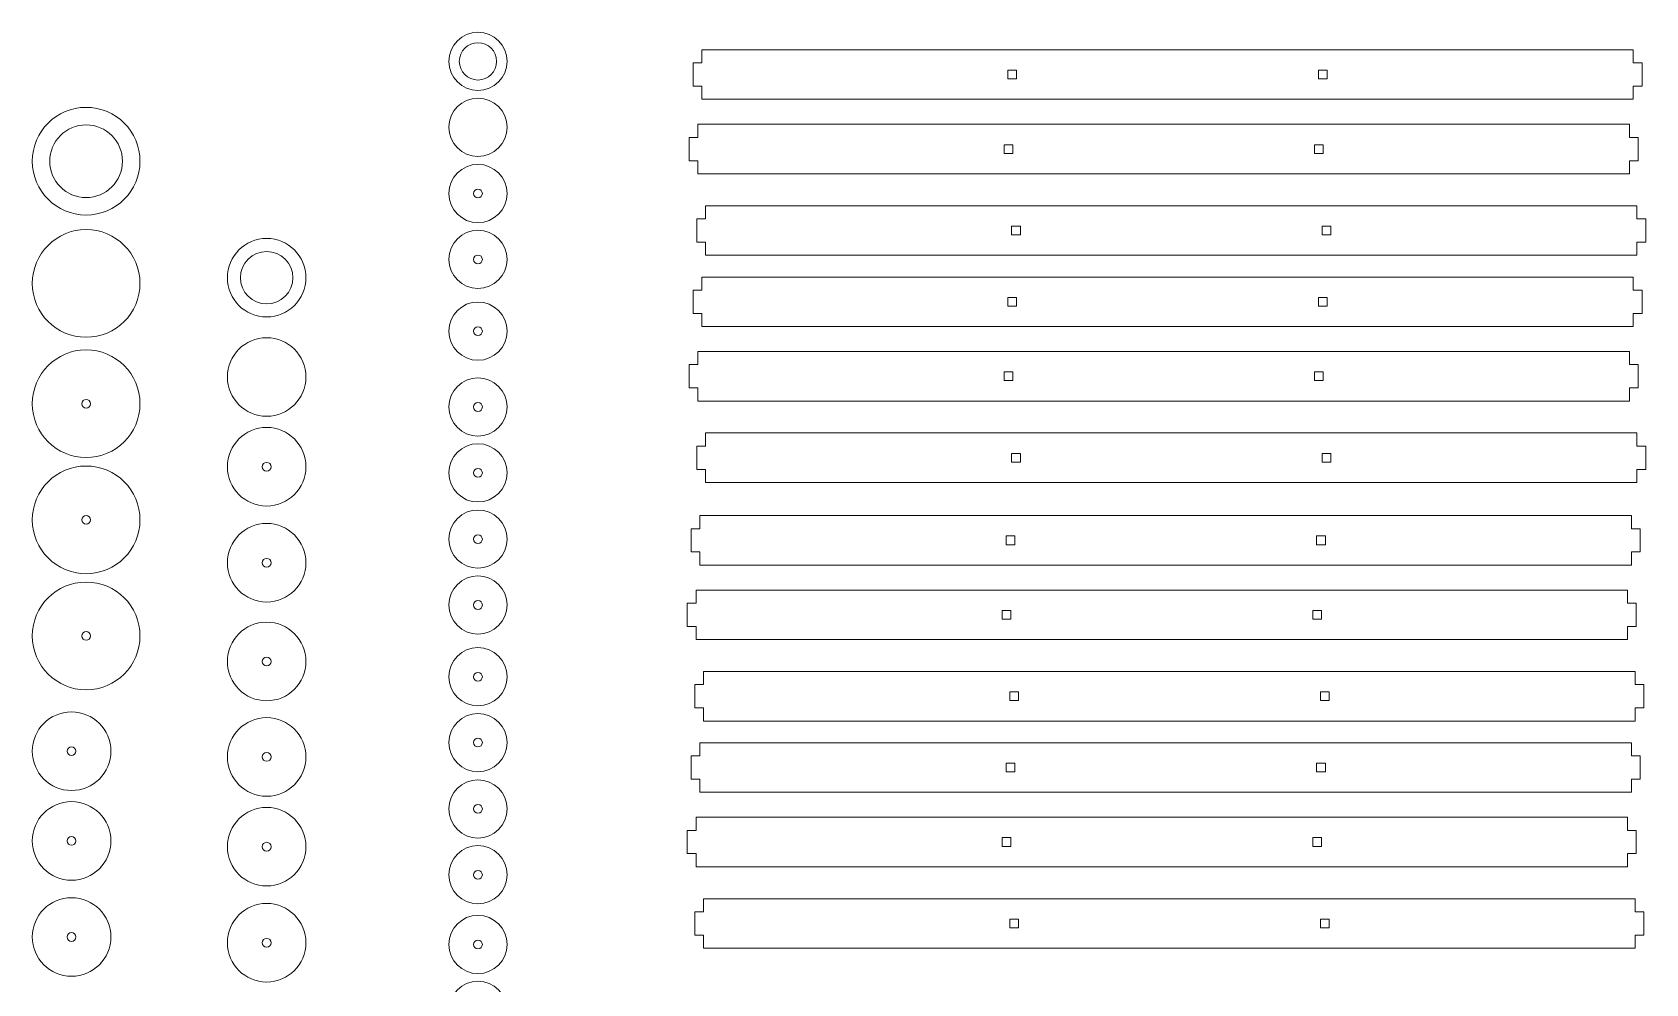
# Model space of a CAD drawing. Header units: centimetres. Extents: x -181 to 252, y -90 to 73.
# Drawn here: x 39.1 to 94.5, y 40 to 72.7 of the extents above; entities that cross this region are included whole.
import ezdxf

# ---------------------------------------------------------------- set-up
doc = ezdxf.new("R2010")
doc.units = ezdxf.units.CM
doc.header["$MEASUREMENT"] = 0
doc.layers.add('layer 1', color=7, linetype='Continuous')

msp = doc.modelspace()

# ---------------------------------------------------------------- linework, layer by layer
at = {"layer": 'layer 1', "color": 250, "lineweight": 20}
for centre, major_axis in [((54.36485, 71.70386), (0, 1)), ((54.36484, 71.70386), (0, 0.64044)), ((54.36485, 69.44135), (0, 1)), ((40.90502, 68.27436), (0, 1.85)), ((40.90501, 68.27436), (0, 1.25)), ((54.36485, 67.16489), (0, 1)), ((54.36484, 67.16489), (0, 0.15)), ((40.90502, 64.0766), (0, 1.85)), ((47.10641, 64.27337), (0, 1.35)), ((54.36485, 64.90238), (0, 1)), ((47.10641, 64.27337), (0, 0.90044)), ((54.36484, 64.90238), (0, 0.15)), ((54.36485, 62.43685), (0, 1)), ((47.10641, 60.86269), (0, 1.35)), ((54.36484, 62.43685), (0, 0.15)), ((40.90502, 59.94473), (0, 1.85)), ((54.36485, 59.83207), (0, 1)), ((40.90501, 59.94473), (0, 0.15)), ((54.36484, 59.83207), (0, 0.15)), ((47.10641, 57.77996), (0, 1.35)), ((54.36485, 57.56956), (0, 1)), ((40.90502, 55.95424), (0, 1.85)), ((47.1064, 57.77996), (0, 0.15)), ((54.36484, 57.56956), (0, 0.15)), ((40.90501, 55.95424), (0, 0.15)), ((54.36485, 55.2931), (0, 1)), ((47.10641, 54.48164), (0, 1.35)), ((54.36484, 55.2931), (0, 0.15)), ((47.1064, 54.48164), (0, 0.15)), ((40.90502, 51.96792), (0, 1.85)), ((54.36485, 53.03059), (0, 1)), ((54.36484, 53.03059), (0, 0.15)), ((40.90501, 51.96792), (0, 0.15)), ((47.10641, 51.08978), (0, 1.35)), ((54.36485, 50.56506), (0, 1)), ((47.1064, 51.08978), (0, 0.15)), ((54.36484, 50.56506), (0, 0.15)), ((40.40502, 48.00735), (0, 1.35)), ((47.10641, 47.81028), (0, 1.35)), ((54.36485, 48.30255), (0, 1)), ((54.36484, 48.30255), (0, 0.15)), ((40.40501, 48.00735), (0, 0.15)), ((47.1064, 47.81028), (0, 0.15)), ((54.36485, 46.02609), (0, 1)), ((40.40502, 44.92462), (0, 1.35)), ((47.10641, 44.72755), (0, 1.35)), ((54.36484, 46.02609), (0, 0.15)), ((40.40501, 44.92462), (0, 0.15)), ((47.1064, 44.72755), (0, 0.15)), ((54.36485, 43.76358), (0, 1)), ((54.36484, 43.76358), (0, 0.15)), ((40.40502, 41.6263), (0, 1.35)), ((47.10641, 41.42923), (0, 1.35)), ((54.36485, 41.36864), (0, 1)), ((40.40501, 41.6263), (0, 0.15)), ((47.1064, 41.42923), (0, 0.15)), ((54.36484, 41.36864), (0, 0.15)), ((54.36485, 39.10613), (0, 1))]:
    msp.add_ellipse(centre, major_axis=major_axis, ratio=1, dxfattribs=at)
at = {"layer": 'layer 1', "color": 231, "lineweight": 9}
for points, knots in [([(94.04975, 72.10062), (94.04975, 72.10062), (62.05208, 72.10062), (62.05208, 72.10062), (62.05208, 72.10062), (62.05208, 72.10062), (62.0521, 71.65064), (62.0521, 71.65064), (62.0521, 71.65064), (62.0521, 71.65064), (61.7521, 71.65063), (61.7521, 71.65063), (61.7521, 71.65063), (61.7521, 71.65063), (61.7521, 70.85063), (61.7521, 70.85063), (61.7521, 70.85063), (61.7521, 70.85063), (62.05208, 70.85063), (62.05208, 70.85063), (62.05208, 70.85063), (62.05208, 70.85063), (62.05208, 70.40064), (62.05208, 70.40064), (62.05208, 70.40064), (62.05208, 70.40064), (94.04975, 70.40064), (94.04975, 70.40064), (94.04975, 70.40064), (94.04975, 70.40064), (94.04975, 70.85062), (94.04975, 70.85062), (94.04975, 70.85062), (94.04975, 70.85062), (94.34973, 70.85062), (94.34973, 70.85062), (94.34973, 70.85062), (94.34973, 70.85062), (94.34975, 71.65063), (94.34975, 71.65063), (94.34975, 71.65063), (94.34975, 71.65063), (94.04975, 71.65062), (94.04975, 71.65062), (94.04975, 71.65062), (94.04975, 71.65062), (94.04975, 72.10062), (94.04975, 72.10062)], [0, 0, 0, 0, 0.07692308, 0.07692308, 0.07692308, 0.07692308, 0.15384615, 0.15384615, 0.15384615, 0.15384615, 0.23076923, 0.23076923, 0.23076923, 0.23076923, 0.30769231, 0.30769231, 0.30769231, 0.30769231, 0.38461538, 0.38461538, 0.38461538, 0.38461538, 0.46153846, 0.46153846, 0.46153846, 0.46153846, 0.53846154, 0.53846154, 0.53846154, 0.53846154, 0.61538462, 0.61538462, 0.61538462, 0.61538462, 0.69230769, 0.69230769, 0.69230769, 0.69230769, 0.76923077, 0.76923077, 0.76923077, 0.76923077, 0.84615385, 0.84615385, 0.84615385, 0.84615385, 1, 1, 1, 1]), ([(72.56878, 71.10063), (72.56878, 71.10063), (72.56878, 71.40063), (72.56878, 71.40063), (72.56878, 71.40063), (72.56878, 71.40063), (72.86877, 71.40063), (72.86877, 71.40063), (72.86877, 71.40063), (72.86877, 71.40063), (72.86876, 71.10063), (72.86876, 71.10063), (72.86876, 71.10063), (72.86876, 71.10063), (72.56878, 71.10063), (72.56878, 71.10063)], [0, 0, 0, 0, 0.2, 0.2, 0.2, 0.2, 0.4, 0.4, 0.4, 0.4, 0.6, 0.6, 0.6, 0.6, 1, 1, 1, 1]), ([(83.23545, 71.10063), (83.23545, 71.10063), (83.23545, 71.40063), (83.23545, 71.40063), (83.23545, 71.40063), (83.23545, 71.40063), (83.53544, 71.40063), (83.53544, 71.40063), (83.53544, 71.40063), (83.53544, 71.40063), (83.53543, 71.10063), (83.53543, 71.10063), (83.53543, 71.10063), (83.53543, 71.10063), (83.23545, 71.10063), (83.23545, 71.10063)], [0, 0, 0, 0, 0.2, 0.2, 0.2, 0.2, 0.4, 0.4, 0.4, 0.4, 0.6, 0.6, 0.6, 0.6, 1, 1, 1, 1]), ([(93.91508, 69.54261), (93.91508, 69.54261), (61.91741, 69.54261), (61.91741, 69.54261), (61.91741, 69.54261), (61.91741, 69.54261), (61.91743, 69.09263), (61.91743, 69.09263), (61.91743, 69.09263), (61.91743, 69.09263), (61.61743, 69.09262), (61.61743, 69.09262), (61.61743, 69.09262), (61.61743, 69.09262), (61.61743, 68.29262), (61.61743, 68.29262), (61.61743, 68.29262), (61.61743, 68.29262), (61.91741, 68.29262), (61.91741, 68.29262), (61.91741, 68.29262), (61.91741, 68.29262), (61.91741, 67.84263), (61.91741, 67.84263), (61.91741, 67.84263), (61.91741, 67.84263), (93.91508, 67.84263), (93.91508, 67.84263), (93.91508, 67.84263), (93.91508, 67.84263), (93.91508, 68.29261), (93.91508, 68.29261), (93.91508, 68.29261), (93.91508, 68.29261), (94.21506, 68.29261), (94.21506, 68.29261), (94.21506, 68.29261), (94.21506, 68.29261), (94.21508, 69.09262), (94.21508, 69.09262), (94.21508, 69.09262), (94.21508, 69.09262), (93.91508, 69.09261), (93.91508, 69.09261), (93.91508, 69.09261), (93.91508, 69.09261), (93.91508, 69.54261), (93.91508, 69.54261)], [0, 0, 0, 0, 0.07692308, 0.07692308, 0.07692308, 0.07692308, 0.15384615, 0.15384615, 0.15384615, 0.15384615, 0.23076923, 0.23076923, 0.23076923, 0.23076923, 0.30769231, 0.30769231, 0.30769231, 0.30769231, 0.38461538, 0.38461538, 0.38461538, 0.38461538, 0.46153846, 0.46153846, 0.46153846, 0.46153846, 0.53846154, 0.53846154, 0.53846154, 0.53846154, 0.61538462, 0.61538462, 0.61538462, 0.61538462, 0.69230769, 0.69230769, 0.69230769, 0.69230769, 0.76923077, 0.76923077, 0.76923077, 0.76923077, 0.84615385, 0.84615385, 0.84615385, 0.84615385, 1, 1, 1, 1]), ([(72.43411, 68.54262), (72.43411, 68.54262), (72.43411, 68.84262), (72.43411, 68.84262), (72.43411, 68.84262), (72.43411, 68.84262), (72.7341, 68.84262), (72.7341, 68.84262), (72.7341, 68.84262), (72.7341, 68.84262), (72.73409, 68.54262), (72.73409, 68.54262), (72.73409, 68.54262), (72.73409, 68.54262), (72.43411, 68.54262), (72.43411, 68.54262)], [0, 0, 0, 0, 0.2, 0.2, 0.2, 0.2, 0.4, 0.4, 0.4, 0.4, 0.6, 0.6, 0.6, 0.6, 1, 1, 1, 1]), ([(83.10078, 68.54262), (83.10078, 68.54262), (83.10078, 68.84262), (83.10078, 68.84262), (83.10078, 68.84262), (83.10078, 68.84262), (83.40077, 68.84262), (83.40077, 68.84262), (83.40077, 68.84262), (83.40077, 68.84262), (83.40076, 68.54262), (83.40076, 68.54262), (83.40076, 68.54262), (83.40076, 68.54262), (83.10078, 68.54262), (83.10078, 68.54262)], [0, 0, 0, 0, 0.2, 0.2, 0.2, 0.2, 0.4, 0.4, 0.4, 0.4, 0.6, 0.6, 0.6, 0.6, 1, 1, 1, 1]), ([(94.17744, 66.74374), (94.17744, 66.74374), (62.17977, 66.74374), (62.17977, 66.74374), (62.17977, 66.74374), (62.17977, 66.74374), (62.17979, 66.29376), (62.17979, 66.29376), (62.17979, 66.29376), (62.17979, 66.29376), (61.87979, 66.29375), (61.87979, 66.29375), (61.87979, 66.29375), (61.87979, 66.29375), (61.87979, 65.49375), (61.87979, 65.49375), (61.87979, 65.49375), (61.87979, 65.49375), (62.17977, 65.49375), (62.17977, 65.49375), (62.17977, 65.49375), (62.17977, 65.49375), (62.17977, 65.04376), (62.17977, 65.04376), (62.17977, 65.04376), (62.17977, 65.04376), (94.17744, 65.04376), (94.17744, 65.04376), (94.17744, 65.04376), (94.17744, 65.04376), (94.17744, 65.49374), (94.17744, 65.49374), (94.17744, 65.49374), (94.17744, 65.49374), (94.47742, 65.49374), (94.47742, 65.49374), (94.47742, 65.49374), (94.47742, 65.49374), (94.47744, 66.29375), (94.47744, 66.29375), (94.47744, 66.29375), (94.47744, 66.29375), (94.17744, 66.29374), (94.17744, 66.29374), (94.17744, 66.29374), (94.17744, 66.29374), (94.17744, 66.74374), (94.17744, 66.74374)], [0, 0, 0, 0, 0.07692308, 0.07692308, 0.07692308, 0.07692308, 0.15384615, 0.15384615, 0.15384615, 0.15384615, 0.23076923, 0.23076923, 0.23076923, 0.23076923, 0.30769231, 0.30769231, 0.30769231, 0.30769231, 0.38461538, 0.38461538, 0.38461538, 0.38461538, 0.46153846, 0.46153846, 0.46153846, 0.46153846, 0.53846154, 0.53846154, 0.53846154, 0.53846154, 0.61538462, 0.61538462, 0.61538462, 0.61538462, 0.69230769, 0.69230769, 0.69230769, 0.69230769, 0.76923077, 0.76923077, 0.76923077, 0.76923077, 0.84615385, 0.84615385, 0.84615385, 0.84615385, 1, 1, 1, 1]), ([(72.69647, 65.74375), (72.69647, 65.74375), (72.69647, 66.04375), (72.69647, 66.04375), (72.69647, 66.04375), (72.69647, 66.04375), (72.99646, 66.04375), (72.99646, 66.04375), (72.99646, 66.04375), (72.99646, 66.04375), (72.99645, 65.74375), (72.99645, 65.74375), (72.99645, 65.74375), (72.99645, 65.74375), (72.69647, 65.74375), (72.69647, 65.74375)], [0, 0, 0, 0, 0.2, 0.2, 0.2, 0.2, 0.4, 0.4, 0.4, 0.4, 0.6, 0.6, 0.6, 0.6, 1, 1, 1, 1]), ([(83.36314, 65.74375), (83.36314, 65.74375), (83.36314, 66.04375), (83.36314, 66.04375), (83.36314, 66.04375), (83.36314, 66.04375), (83.66313, 66.04375), (83.66313, 66.04375), (83.66313, 66.04375), (83.66313, 66.04375), (83.66312, 65.74375), (83.66312, 65.74375), (83.66312, 65.74375), (83.66312, 65.74375), (83.36314, 65.74375), (83.36314, 65.74375)], [0, 0, 0, 0, 0.2, 0.2, 0.2, 0.2, 0.4, 0.4, 0.4, 0.4, 0.6, 0.6, 0.6, 0.6, 1, 1, 1, 1]), ([(94.04975, 64.29541), (94.04975, 64.29541), (62.05208, 64.29541), (62.05208, 64.29541), (62.05208, 64.29541), (62.05208, 64.29541), (62.0521, 63.84543), (62.0521, 63.84543), (62.0521, 63.84543), (62.0521, 63.84543), (61.7521, 63.84542), (61.7521, 63.84542), (61.7521, 63.84542), (61.7521, 63.84542), (61.7521, 63.04542), (61.7521, 63.04542), (61.7521, 63.04542), (61.7521, 63.04542), (62.05208, 63.04542), (62.05208, 63.04542), (62.05208, 63.04542), (62.05208, 63.04542), (62.05208, 62.59543), (62.05208, 62.59543), (62.05208, 62.59543), (62.05208, 62.59543), (94.04975, 62.59543), (94.04975, 62.59543), (94.04975, 62.59543), (94.04975, 62.59543), (94.04975, 63.04541), (94.04975, 63.04541), (94.04975, 63.04541), (94.04975, 63.04541), (94.34973, 63.04541), (94.34973, 63.04541), (94.34973, 63.04541), (94.34973, 63.04541), (94.34975, 63.84542), (94.34975, 63.84542), (94.34975, 63.84542), (94.34975, 63.84542), (94.04975, 63.84541), (94.04975, 63.84541), (94.04975, 63.84541), (94.04975, 63.84541), (94.04975, 64.29541), (94.04975, 64.29541)], [0, 0, 0, 0, 0.07692308, 0.07692308, 0.07692308, 0.07692308, 0.15384615, 0.15384615, 0.15384615, 0.15384615, 0.23076923, 0.23076923, 0.23076923, 0.23076923, 0.30769231, 0.30769231, 0.30769231, 0.30769231, 0.38461538, 0.38461538, 0.38461538, 0.38461538, 0.46153846, 0.46153846, 0.46153846, 0.46153846, 0.53846154, 0.53846154, 0.53846154, 0.53846154, 0.61538462, 0.61538462, 0.61538462, 0.61538462, 0.69230769, 0.69230769, 0.69230769, 0.69230769, 0.76923077, 0.76923077, 0.76923077, 0.76923077, 0.84615385, 0.84615385, 0.84615385, 0.84615385, 1, 1, 1, 1]), ([(72.56878, 63.29542), (72.56878, 63.29542), (72.56878, 63.59542), (72.56878, 63.59542), (72.56878, 63.59542), (72.56878, 63.59542), (72.86877, 63.59542), (72.86877, 63.59542), (72.86877, 63.59542), (72.86877, 63.59542), (72.86876, 63.29542), (72.86876, 63.29542), (72.86876, 63.29542), (72.86876, 63.29542), (72.56878, 63.29542), (72.56878, 63.29542)], [0, 0, 0, 0, 0.2, 0.2, 0.2, 0.2, 0.4, 0.4, 0.4, 0.4, 0.6, 0.6, 0.6, 0.6, 1, 1, 1, 1]), ([(83.23545, 63.29542), (83.23545, 63.29542), (83.23545, 63.59542), (83.23545, 63.59542), (83.23545, 63.59542), (83.23545, 63.59542), (83.53544, 63.59542), (83.53544, 63.59542), (83.53544, 63.59542), (83.53544, 63.59542), (83.53543, 63.29542), (83.53543, 63.29542), (83.53543, 63.29542), (83.53543, 63.29542), (83.23545, 63.29542), (83.23545, 63.29542)], [0, 0, 0, 0, 0.2, 0.2, 0.2, 0.2, 0.4, 0.4, 0.4, 0.4, 0.6, 0.6, 0.6, 0.6, 1, 1, 1, 1]), ([(93.91508, 61.7374), (93.91508, 61.7374), (61.91741, 61.7374), (61.91741, 61.7374), (61.91741, 61.7374), (61.91741, 61.7374), (61.91743, 61.28742), (61.91743, 61.28742), (61.91743, 61.28742), (61.91743, 61.28742), (61.61743, 61.28741), (61.61743, 61.28741), (61.61743, 61.28741), (61.61743, 61.28741), (61.61743, 60.48741), (61.61743, 60.48741), (61.61743, 60.48741), (61.61743, 60.48741), (61.91741, 60.48741), (61.91741, 60.48741), (61.91741, 60.48741), (61.91741, 60.48741), (61.91741, 60.03742), (61.91741, 60.03742), (61.91741, 60.03742), (61.91741, 60.03742), (93.91508, 60.03742), (93.91508, 60.03742), (93.91508, 60.03742), (93.91508, 60.03742), (93.91508, 60.4874), (93.91508, 60.4874), (93.91508, 60.4874), (93.91508, 60.4874), (94.21506, 60.4874), (94.21506, 60.4874), (94.21506, 60.4874), (94.21506, 60.4874), (94.21508, 61.28741), (94.21508, 61.28741), (94.21508, 61.28741), (94.21508, 61.28741), (93.91508, 61.2874), (93.91508, 61.2874), (93.91508, 61.2874), (93.91508, 61.2874), (93.91508, 61.7374), (93.91508, 61.7374)], [0, 0, 0, 0, 0.07692308, 0.07692308, 0.07692308, 0.07692308, 0.15384615, 0.15384615, 0.15384615, 0.15384615, 0.23076923, 0.23076923, 0.23076923, 0.23076923, 0.30769231, 0.30769231, 0.30769231, 0.30769231, 0.38461538, 0.38461538, 0.38461538, 0.38461538, 0.46153846, 0.46153846, 0.46153846, 0.46153846, 0.53846154, 0.53846154, 0.53846154, 0.53846154, 0.61538462, 0.61538462, 0.61538462, 0.61538462, 0.69230769, 0.69230769, 0.69230769, 0.69230769, 0.76923077, 0.76923077, 0.76923077, 0.76923077, 0.84615385, 0.84615385, 0.84615385, 0.84615385, 1, 1, 1, 1]), ([(72.43411, 60.73741), (72.43411, 60.73741), (72.43411, 61.03741), (72.43411, 61.03741), (72.43411, 61.03741), (72.43411, 61.03741), (72.7341, 61.03741), (72.7341, 61.03741), (72.7341, 61.03741), (72.7341, 61.03741), (72.73409, 60.73741), (72.73409, 60.73741), (72.73409, 60.73741), (72.73409, 60.73741), (72.43411, 60.73741), (72.43411, 60.73741)], [0, 0, 0, 0, 0.2, 0.2, 0.2, 0.2, 0.4, 0.4, 0.4, 0.4, 0.6, 0.6, 0.6, 0.6, 1, 1, 1, 1]), ([(83.10078, 60.73741), (83.10078, 60.73741), (83.10078, 61.03741), (83.10078, 61.03741), (83.10078, 61.03741), (83.10078, 61.03741), (83.40077, 61.03741), (83.40077, 61.03741), (83.40077, 61.03741), (83.40077, 61.03741), (83.40076, 60.73741), (83.40076, 60.73741), (83.40076, 60.73741), (83.40076, 60.73741), (83.10078, 60.73741), (83.10078, 60.73741)], [0, 0, 0, 0, 0.2, 0.2, 0.2, 0.2, 0.4, 0.4, 0.4, 0.4, 0.6, 0.6, 0.6, 0.6, 1, 1, 1, 1]), ([(94.17744, 58.93853), (94.17744, 58.93853), (62.17977, 58.93853), (62.17977, 58.93853), (62.17977, 58.93853), (62.17977, 58.93853), (62.17979, 58.48855), (62.17979, 58.48855), (62.17979, 58.48855), (62.17979, 58.48855), (61.87979, 58.48854), (61.87979, 58.48854), (61.87979, 58.48854), (61.87979, 58.48854), (61.87979, 57.68854), (61.87979, 57.68854), (61.87979, 57.68854), (61.87979, 57.68854), (62.17977, 57.68854), (62.17977, 57.68854), (62.17977, 57.68854), (62.17977, 57.68854), (62.17977, 57.23855), (62.17977, 57.23855), (62.17977, 57.23855), (62.17977, 57.23855), (94.17744, 57.23855), (94.17744, 57.23855), (94.17744, 57.23855), (94.17744, 57.23855), (94.17744, 57.68853), (94.17744, 57.68853), (94.17744, 57.68853), (94.17744, 57.68853), (94.47742, 57.68853), (94.47742, 57.68853), (94.47742, 57.68853), (94.47742, 57.68853), (94.47744, 58.48854), (94.47744, 58.48854), (94.47744, 58.48854), (94.47744, 58.48854), (94.17744, 58.48853), (94.17744, 58.48853), (94.17744, 58.48853), (94.17744, 58.48853), (94.17744, 58.93853), (94.17744, 58.93853)], [0, 0, 0, 0, 0.07692308, 0.07692308, 0.07692308, 0.07692308, 0.15384615, 0.15384615, 0.15384615, 0.15384615, 0.23076923, 0.23076923, 0.23076923, 0.23076923, 0.30769231, 0.30769231, 0.30769231, 0.30769231, 0.38461538, 0.38461538, 0.38461538, 0.38461538, 0.46153846, 0.46153846, 0.46153846, 0.46153846, 0.53846154, 0.53846154, 0.53846154, 0.53846154, 0.61538462, 0.61538462, 0.61538462, 0.61538462, 0.69230769, 0.69230769, 0.69230769, 0.69230769, 0.76923077, 0.76923077, 0.76923077, 0.76923077, 0.84615385, 0.84615385, 0.84615385, 0.84615385, 1, 1, 1, 1]), ([(72.69647, 57.93854), (72.69647, 57.93854), (72.69647, 58.23854), (72.69647, 58.23854), (72.69647, 58.23854), (72.69647, 58.23854), (72.99646, 58.23854), (72.99646, 58.23854), (72.99646, 58.23854), (72.99646, 58.23854), (72.99645, 57.93854), (72.99645, 57.93854), (72.99645, 57.93854), (72.99645, 57.93854), (72.69647, 57.93854), (72.69647, 57.93854)], [0, 0, 0, 0, 0.2, 0.2, 0.2, 0.2, 0.4, 0.4, 0.4, 0.4, 0.6, 0.6, 0.6, 0.6, 1, 1, 1, 1]), ([(83.36314, 57.93854), (83.36314, 57.93854), (83.36314, 58.23854), (83.36314, 58.23854), (83.36314, 58.23854), (83.36314, 58.23854), (83.66313, 58.23854), (83.66313, 58.23854), (83.66313, 58.23854), (83.66313, 58.23854), (83.66312, 57.93854), (83.66312, 57.93854), (83.66312, 57.93854), (83.66312, 57.93854), (83.36314, 57.93854), (83.36314, 57.93854)], [0, 0, 0, 0, 0.2, 0.2, 0.2, 0.2, 0.4, 0.4, 0.4, 0.4, 0.6, 0.6, 0.6, 0.6, 1, 1, 1, 1]), ([(93.98709, 56.10202), (93.98709, 56.10202), (61.98942, 56.10202), (61.98942, 56.10202), (61.98942, 56.10202), (61.98942, 56.10202), (61.98944, 55.65204), (61.98944, 55.65204), (61.98944, 55.65204), (61.98944, 55.65204), (61.68944, 55.65203), (61.68944, 55.65203), (61.68944, 55.65203), (61.68944, 55.65203), (61.68944, 54.85203), (61.68944, 54.85203), (61.68944, 54.85203), (61.68944, 54.85203), (61.98942, 54.85203), (61.98942, 54.85203), (61.98942, 54.85203), (61.98942, 54.85203), (61.98942, 54.40204), (61.98942, 54.40204), (61.98942, 54.40204), (61.98942, 54.40204), (93.98709, 54.40204), (93.98709, 54.40204), (93.98709, 54.40204), (93.98709, 54.40204), (93.98709, 54.85202), (93.98709, 54.85202), (93.98709, 54.85202), (93.98709, 54.85202), (94.28707, 54.85202), (94.28707, 54.85202), (94.28707, 54.85202), (94.28707, 54.85202), (94.28709, 55.65203), (94.28709, 55.65203), (94.28709, 55.65203), (94.28709, 55.65203), (93.98709, 55.65202), (93.98709, 55.65202), (93.98709, 55.65202), (93.98709, 55.65202), (93.98709, 56.10202), (93.98709, 56.10202)], [0, 0, 0, 0, 0.07692308, 0.07692308, 0.07692308, 0.07692308, 0.15384615, 0.15384615, 0.15384615, 0.15384615, 0.23076923, 0.23076923, 0.23076923, 0.23076923, 0.30769231, 0.30769231, 0.30769231, 0.30769231, 0.38461538, 0.38461538, 0.38461538, 0.38461538, 0.46153846, 0.46153846, 0.46153846, 0.46153846, 0.53846154, 0.53846154, 0.53846154, 0.53846154, 0.61538462, 0.61538462, 0.61538462, 0.61538462, 0.69230769, 0.69230769, 0.69230769, 0.69230769, 0.76923077, 0.76923077, 0.76923077, 0.76923077, 0.84615385, 0.84615385, 0.84615385, 0.84615385, 1, 1, 1, 1]), ([(72.50612, 55.10203), (72.50612, 55.10203), (72.50612, 55.40203), (72.50612, 55.40203), (72.50612, 55.40203), (72.50612, 55.40203), (72.80611, 55.40203), (72.80611, 55.40203), (72.80611, 55.40203), (72.80611, 55.40203), (72.8061, 55.10203), (72.8061, 55.10203), (72.8061, 55.10203), (72.8061, 55.10203), (72.50612, 55.10203), (72.50612, 55.10203)], [0, 0, 0, 0, 0.2, 0.2, 0.2, 0.2, 0.4, 0.4, 0.4, 0.4, 0.6, 0.6, 0.6, 0.6, 1, 1, 1, 1]), ([(83.17279, 55.10203), (83.17279, 55.10203), (83.17279, 55.40203), (83.17279, 55.40203), (83.17279, 55.40203), (83.17279, 55.40203), (83.47278, 55.40203), (83.47278, 55.40203), (83.47278, 55.40203), (83.47278, 55.40203), (83.47277, 55.10203), (83.47277, 55.10203), (83.47277, 55.10203), (83.47277, 55.10203), (83.17279, 55.10203), (83.17279, 55.10203)], [0, 0, 0, 0, 0.2, 0.2, 0.2, 0.2, 0.4, 0.4, 0.4, 0.4, 0.6, 0.6, 0.6, 0.6, 1, 1, 1, 1]), ([(93.85242, 53.54401), (93.85242, 53.54401), (61.85475, 53.54401), (61.85475, 53.54401), (61.85475, 53.54401), (61.85475, 53.54401), (61.85477, 53.09403), (61.85477, 53.09403), (61.85477, 53.09403), (61.85477, 53.09403), (61.55477, 53.09402), (61.55477, 53.09402), (61.55477, 53.09402), (61.55477, 53.09402), (61.55477, 52.29402), (61.55477, 52.29402), (61.55477, 52.29402), (61.55477, 52.29402), (61.85475, 52.29402), (61.85475, 52.29402), (61.85475, 52.29402), (61.85475, 52.29402), (61.85475, 51.84403), (61.85475, 51.84403), (61.85475, 51.84403), (61.85475, 51.84403), (93.85242, 51.84403), (93.85242, 51.84403), (93.85242, 51.84403), (93.85242, 51.84403), (93.85242, 52.29401), (93.85242, 52.29401), (93.85242, 52.29401), (93.85242, 52.29401), (94.1524, 52.29401), (94.1524, 52.29401), (94.1524, 52.29401), (94.1524, 52.29401), (94.15242, 53.09402), (94.15242, 53.09402), (94.15242, 53.09402), (94.15242, 53.09402), (93.85242, 53.09401), (93.85242, 53.09401), (93.85242, 53.09401), (93.85242, 53.09401), (93.85242, 53.54401), (93.85242, 53.54401)], [0, 0, 0, 0, 0.07692308, 0.07692308, 0.07692308, 0.07692308, 0.15384615, 0.15384615, 0.15384615, 0.15384615, 0.23076923, 0.23076923, 0.23076923, 0.23076923, 0.30769231, 0.30769231, 0.30769231, 0.30769231, 0.38461538, 0.38461538, 0.38461538, 0.38461538, 0.46153846, 0.46153846, 0.46153846, 0.46153846, 0.53846154, 0.53846154, 0.53846154, 0.53846154, 0.61538462, 0.61538462, 0.61538462, 0.61538462, 0.69230769, 0.69230769, 0.69230769, 0.69230769, 0.76923077, 0.76923077, 0.76923077, 0.76923077, 0.84615385, 0.84615385, 0.84615385, 0.84615385, 1, 1, 1, 1]), ([(72.37145, 52.54402), (72.37145, 52.54402), (72.37145, 52.84402), (72.37145, 52.84402), (72.37145, 52.84402), (72.37145, 52.84402), (72.67144, 52.84402), (72.67144, 52.84402), (72.67144, 52.84402), (72.67144, 52.84402), (72.67143, 52.54402), (72.67143, 52.54402), (72.67143, 52.54402), (72.67143, 52.54402), (72.37145, 52.54402), (72.37145, 52.54402)], [0, 0, 0, 0, 0.2, 0.2, 0.2, 0.2, 0.4, 0.4, 0.4, 0.4, 0.6, 0.6, 0.6, 0.6, 1, 1, 1, 1]), ([(83.03812, 52.54402), (83.03812, 52.54402), (83.03812, 52.84402), (83.03812, 52.84402), (83.03812, 52.84402), (83.03812, 52.84402), (83.33811, 52.84402), (83.33811, 52.84402), (83.33811, 52.84402), (83.33811, 52.84402), (83.3381, 52.54402), (83.3381, 52.54402), (83.3381, 52.54402), (83.3381, 52.54402), (83.03812, 52.54402), (83.03812, 52.54402)], [0, 0, 0, 0, 0.2, 0.2, 0.2, 0.2, 0.4, 0.4, 0.4, 0.4, 0.6, 0.6, 0.6, 0.6, 1, 1, 1, 1]), ([(94.11478, 50.74514), (94.11478, 50.74514), (62.11711, 50.74514), (62.11711, 50.74514), (62.11711, 50.74514), (62.11711, 50.74514), (62.11713, 50.29516), (62.11713, 50.29516), (62.11713, 50.29516), (62.11713, 50.29516), (61.81713, 50.29515), (61.81713, 50.29515), (61.81713, 50.29515), (61.81713, 50.29515), (61.81713, 49.49515), (61.81713, 49.49515), (61.81713, 49.49515), (61.81713, 49.49515), (62.11711, 49.49515), (62.11711, 49.49515), (62.11711, 49.49515), (62.11711, 49.49515), (62.11711, 49.04516), (62.11711, 49.04516), (62.11711, 49.04516), (62.11711, 49.04516), (94.11478, 49.04516), (94.11478, 49.04516), (94.11478, 49.04516), (94.11478, 49.04516), (94.11478, 49.49514), (94.11478, 49.49514), (94.11478, 49.49514), (94.11478, 49.49514), (94.41476, 49.49514), (94.41476, 49.49514), (94.41476, 49.49514), (94.41476, 49.49514), (94.41478, 50.29515), (94.41478, 50.29515), (94.41478, 50.29515), (94.41478, 50.29515), (94.11478, 50.29514), (94.11478, 50.29514), (94.11478, 50.29514), (94.11478, 50.29514), (94.11478, 50.74514), (94.11478, 50.74514)], [0, 0, 0, 0, 0.07692308, 0.07692308, 0.07692308, 0.07692308, 0.15384615, 0.15384615, 0.15384615, 0.15384615, 0.23076923, 0.23076923, 0.23076923, 0.23076923, 0.30769231, 0.30769231, 0.30769231, 0.30769231, 0.38461538, 0.38461538, 0.38461538, 0.38461538, 0.46153846, 0.46153846, 0.46153846, 0.46153846, 0.53846154, 0.53846154, 0.53846154, 0.53846154, 0.61538462, 0.61538462, 0.61538462, 0.61538462, 0.69230769, 0.69230769, 0.69230769, 0.69230769, 0.76923077, 0.76923077, 0.76923077, 0.76923077, 0.84615385, 0.84615385, 0.84615385, 0.84615385, 1, 1, 1, 1]), ([(72.63381, 49.74515), (72.63381, 49.74515), (72.63381, 50.04515), (72.63381, 50.04515), (72.63381, 50.04515), (72.63381, 50.04515), (72.9338, 50.04515), (72.9338, 50.04515), (72.9338, 50.04515), (72.9338, 50.04515), (72.93379, 49.74515), (72.93379, 49.74515), (72.93379, 49.74515), (72.93379, 49.74515), (72.63381, 49.74515), (72.63381, 49.74515)], [0, 0, 0, 0, 0.2, 0.2, 0.2, 0.2, 0.4, 0.4, 0.4, 0.4, 0.6, 0.6, 0.6, 0.6, 1, 1, 1, 1]), ([(83.30048, 49.74515), (83.30048, 49.74515), (83.30048, 50.04515), (83.30048, 50.04515), (83.30048, 50.04515), (83.30048, 50.04515), (83.60047, 50.04515), (83.60047, 50.04515), (83.60047, 50.04515), (83.60047, 50.04515), (83.60046, 49.74515), (83.60046, 49.74515), (83.60046, 49.74515), (83.60046, 49.74515), (83.30048, 49.74515), (83.30048, 49.74515)], [0, 0, 0, 0, 0.2, 0.2, 0.2, 0.2, 0.4, 0.4, 0.4, 0.4, 0.6, 0.6, 0.6, 0.6, 1, 1, 1, 1]), ([(93.98709, 48.29681), (93.98709, 48.29681), (61.98942, 48.29681), (61.98942, 48.29681), (61.98942, 48.29681), (61.98942, 48.29681), (61.98944, 47.84683), (61.98944, 47.84683), (61.98944, 47.84683), (61.98944, 47.84683), (61.68944, 47.84682), (61.68944, 47.84682), (61.68944, 47.84682), (61.68944, 47.84682), (61.68944, 47.04682), (61.68944, 47.04682), (61.68944, 47.04682), (61.68944, 47.04682), (61.98942, 47.04682), (61.98942, 47.04682), (61.98942, 47.04682), (61.98942, 47.04682), (61.98942, 46.59683), (61.98942, 46.59683), (61.98942, 46.59683), (61.98942, 46.59683), (93.98709, 46.59683), (93.98709, 46.59683), (93.98709, 46.59683), (93.98709, 46.59683), (93.98709, 47.04681), (93.98709, 47.04681), (93.98709, 47.04681), (93.98709, 47.04681), (94.28707, 47.04681), (94.28707, 47.04681), (94.28707, 47.04681), (94.28707, 47.04681), (94.28709, 47.84682), (94.28709, 47.84682), (94.28709, 47.84682), (94.28709, 47.84682), (93.98709, 47.84681), (93.98709, 47.84681), (93.98709, 47.84681), (93.98709, 47.84681), (93.98709, 48.29681), (93.98709, 48.29681)], [0, 0, 0, 0, 0.07692308, 0.07692308, 0.07692308, 0.07692308, 0.15384615, 0.15384615, 0.15384615, 0.15384615, 0.23076923, 0.23076923, 0.23076923, 0.23076923, 0.30769231, 0.30769231, 0.30769231, 0.30769231, 0.38461538, 0.38461538, 0.38461538, 0.38461538, 0.46153846, 0.46153846, 0.46153846, 0.46153846, 0.53846154, 0.53846154, 0.53846154, 0.53846154, 0.61538462, 0.61538462, 0.61538462, 0.61538462, 0.69230769, 0.69230769, 0.69230769, 0.69230769, 0.76923077, 0.76923077, 0.76923077, 0.76923077, 0.84615385, 0.84615385, 0.84615385, 0.84615385, 1, 1, 1, 1]), ([(72.50612, 47.29682), (72.50612, 47.29682), (72.50612, 47.59682), (72.50612, 47.59682), (72.50612, 47.59682), (72.50612, 47.59682), (72.80611, 47.59682), (72.80611, 47.59682), (72.80611, 47.59682), (72.80611, 47.59682), (72.8061, 47.29682), (72.8061, 47.29682), (72.8061, 47.29682), (72.8061, 47.29682), (72.50612, 47.29682), (72.50612, 47.29682)], [0, 0, 0, 0, 0.2, 0.2, 0.2, 0.2, 0.4, 0.4, 0.4, 0.4, 0.6, 0.6, 0.6, 0.6, 1, 1, 1, 1]), ([(83.17279, 47.29682), (83.17279, 47.29682), (83.17279, 47.59682), (83.17279, 47.59682), (83.17279, 47.59682), (83.17279, 47.59682), (83.47278, 47.59682), (83.47278, 47.59682), (83.47278, 47.59682), (83.47278, 47.59682), (83.47277, 47.29682), (83.47277, 47.29682), (83.47277, 47.29682), (83.47277, 47.29682), (83.17279, 47.29682), (83.17279, 47.29682)], [0, 0, 0, 0, 0.2, 0.2, 0.2, 0.2, 0.4, 0.4, 0.4, 0.4, 0.6, 0.6, 0.6, 0.6, 1, 1, 1, 1]), ([(93.85242, 45.7388), (93.85242, 45.7388), (61.85475, 45.7388), (61.85475, 45.7388), (61.85475, 45.7388), (61.85475, 45.7388), (61.85477, 45.28882), (61.85477, 45.28882), (61.85477, 45.28882), (61.85477, 45.28882), (61.55477, 45.28881), (61.55477, 45.28881), (61.55477, 45.28881), (61.55477, 45.28881), (61.55477, 44.48881), (61.55477, 44.48881), (61.55477, 44.48881), (61.55477, 44.48881), (61.85475, 44.48881), (61.85475, 44.48881), (61.85475, 44.48881), (61.85475, 44.48881), (61.85475, 44.03882), (61.85475, 44.03882), (61.85475, 44.03882), (61.85475, 44.03882), (93.85242, 44.03882), (93.85242, 44.03882), (93.85242, 44.03882), (93.85242, 44.03882), (93.85242, 44.4888), (93.85242, 44.4888), (93.85242, 44.4888), (93.85242, 44.4888), (94.1524, 44.4888), (94.1524, 44.4888), (94.1524, 44.4888), (94.1524, 44.4888), (94.15242, 45.28881), (94.15242, 45.28881), (94.15242, 45.28881), (94.15242, 45.28881), (93.85242, 45.2888), (93.85242, 45.2888), (93.85242, 45.2888), (93.85242, 45.2888), (93.85242, 45.7388), (93.85242, 45.7388)], [0, 0, 0, 0, 0.07692308, 0.07692308, 0.07692308, 0.07692308, 0.15384615, 0.15384615, 0.15384615, 0.15384615, 0.23076923, 0.23076923, 0.23076923, 0.23076923, 0.30769231, 0.30769231, 0.30769231, 0.30769231, 0.38461538, 0.38461538, 0.38461538, 0.38461538, 0.46153846, 0.46153846, 0.46153846, 0.46153846, 0.53846154, 0.53846154, 0.53846154, 0.53846154, 0.61538462, 0.61538462, 0.61538462, 0.61538462, 0.69230769, 0.69230769, 0.69230769, 0.69230769, 0.76923077, 0.76923077, 0.76923077, 0.76923077, 0.84615385, 0.84615385, 0.84615385, 0.84615385, 1, 1, 1, 1]), ([(72.37145, 44.73881), (72.37145, 44.73881), (72.37145, 45.03881), (72.37145, 45.03881), (72.37145, 45.03881), (72.37145, 45.03881), (72.67144, 45.03881), (72.67144, 45.03881), (72.67144, 45.03881), (72.67144, 45.03881), (72.67143, 44.73881), (72.67143, 44.73881), (72.67143, 44.73881), (72.67143, 44.73881), (72.37145, 44.73881), (72.37145, 44.73881)], [0, 0, 0, 0, 0.2, 0.2, 0.2, 0.2, 0.4, 0.4, 0.4, 0.4, 0.6, 0.6, 0.6, 0.6, 1, 1, 1, 1]), ([(83.03812, 44.73881), (83.03812, 44.73881), (83.03812, 45.03881), (83.03812, 45.03881), (83.03812, 45.03881), (83.03812, 45.03881), (83.33811, 45.03881), (83.33811, 45.03881), (83.33811, 45.03881), (83.33811, 45.03881), (83.3381, 44.73881), (83.3381, 44.73881), (83.3381, 44.73881), (83.3381, 44.73881), (83.03812, 44.73881), (83.03812, 44.73881)], [0, 0, 0, 0, 0.2, 0.2, 0.2, 0.2, 0.4, 0.4, 0.4, 0.4, 0.6, 0.6, 0.6, 0.6, 1, 1, 1, 1]), ([(94.11478, 42.93993), (94.11478, 42.93993), (62.11711, 42.93993), (62.11711, 42.93993), (62.11711, 42.93993), (62.11711, 42.93993), (62.11713, 42.48995), (62.11713, 42.48995), (62.11713, 42.48995), (62.11713, 42.48995), (61.81713, 42.48994), (61.81713, 42.48994), (61.81713, 42.48994), (61.81713, 42.48994), (61.81713, 41.68994), (61.81713, 41.68994), (61.81713, 41.68994), (61.81713, 41.68994), (62.11711, 41.68994), (62.11711, 41.68994), (62.11711, 41.68994), (62.11711, 41.68994), (62.11711, 41.23995), (62.11711, 41.23995), (62.11711, 41.23995), (62.11711, 41.23995), (94.11478, 41.23995), (94.11478, 41.23995), (94.11478, 41.23995), (94.11478, 41.23995), (94.11478, 41.68993), (94.11478, 41.68993), (94.11478, 41.68993), (94.11478, 41.68993), (94.41476, 41.68993), (94.41476, 41.68993), (94.41476, 41.68993), (94.41476, 41.68993), (94.41478, 42.48994), (94.41478, 42.48994), (94.41478, 42.48994), (94.41478, 42.48994), (94.11478, 42.48993), (94.11478, 42.48993), (94.11478, 42.48993), (94.11478, 42.48993), (94.11478, 42.93993), (94.11478, 42.93993)], [0, 0, 0, 0, 0.07692308, 0.07692308, 0.07692308, 0.07692308, 0.15384615, 0.15384615, 0.15384615, 0.15384615, 0.23076923, 0.23076923, 0.23076923, 0.23076923, 0.30769231, 0.30769231, 0.30769231, 0.30769231, 0.38461538, 0.38461538, 0.38461538, 0.38461538, 0.46153846, 0.46153846, 0.46153846, 0.46153846, 0.53846154, 0.53846154, 0.53846154, 0.53846154, 0.61538462, 0.61538462, 0.61538462, 0.61538462, 0.69230769, 0.69230769, 0.69230769, 0.69230769, 0.76923077, 0.76923077, 0.76923077, 0.76923077, 0.84615385, 0.84615385, 0.84615385, 0.84615385, 1, 1, 1, 1]), ([(72.63381, 41.93994), (72.63381, 41.93994), (72.63381, 42.23994), (72.63381, 42.23994), (72.63381, 42.23994), (72.63381, 42.23994), (72.9338, 42.23994), (72.9338, 42.23994), (72.9338, 42.23994), (72.9338, 42.23994), (72.93379, 41.93994), (72.93379, 41.93994), (72.93379, 41.93994), (72.93379, 41.93994), (72.63381, 41.93994), (72.63381, 41.93994)], [0, 0, 0, 0, 0.2, 0.2, 0.2, 0.2, 0.4, 0.4, 0.4, 0.4, 0.6, 0.6, 0.6, 0.6, 1, 1, 1, 1]), ([(83.30048, 41.93994), (83.30048, 41.93994), (83.30048, 42.23994), (83.30048, 42.23994), (83.30048, 42.23994), (83.30048, 42.23994), (83.60047, 42.23994), (83.60047, 42.23994), (83.60047, 42.23994), (83.60047, 42.23994), (83.60046, 41.93994), (83.60046, 41.93994), (83.60046, 41.93994), (83.60046, 41.93994), (83.30048, 41.93994), (83.30048, 41.93994)], [0, 0, 0, 0, 0.2, 0.2, 0.2, 0.2, 0.4, 0.4, 0.4, 0.4, 0.6, 0.6, 0.6, 0.6, 1, 1, 1, 1])]:
    msp.add_open_spline(points, degree=3, knots=knots, dxfattribs=at)

doc.saveas('drawing.dxf')
